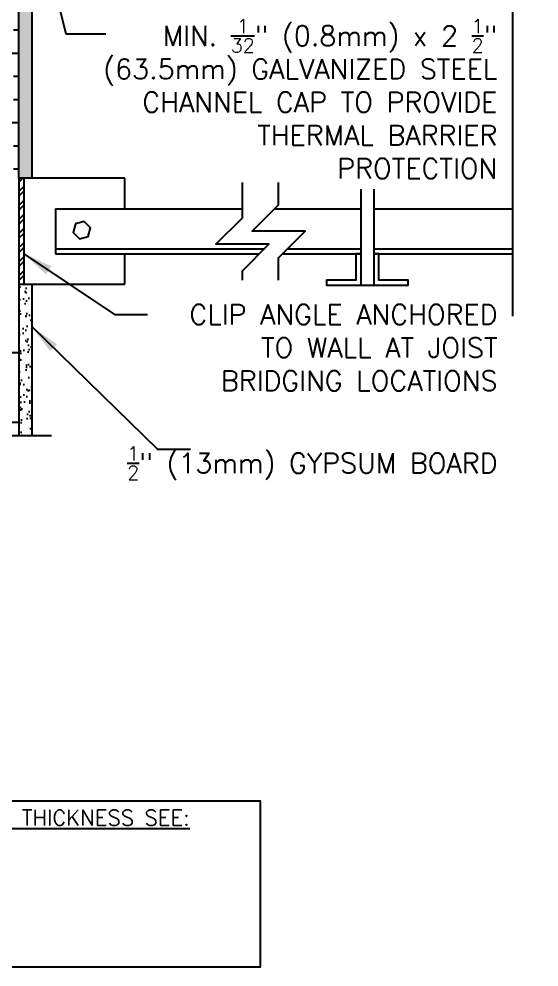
# Model space of a CAD drawing. Header units: inches. Extents: x 250.1 to 306.6, y 242.4 to 324.9.
# Drawn here: x 286.99 to 306.63, y 242.36 to 278.15 of the extents above; entities that cross this region are included whole.
import ezdxf

# ---------------------------------------------------------------- set-up
doc = ezdxf.new("R2010")
doc.units = ezdxf.units.IN
doc.header["$LTSCALE"] = 0.5
doc.header["$MEASUREMENT"] = 0
for name, color, linetype in [('HATCH', 12, 'Continuous'), ('line25', 2, 'Continuous'), ('LINE50', 5, 'Continuous'), ('LINE9', 9, 'Continuous'), ('TEXT', 4, 'Continuous')]:
    doc.layers.add(name, color=color, linetype=linetype)
doc.styles.add('DIM', font='romans.shx', dxfattribs={"width": 0.7})
doc.styles.add('ROMANS', font='romans.shx', dxfattribs={"height": 1.125})
doc.styles.get("Standard").update_dxf_attribs({"font": 'romans.shx', "height": 1.125})
doc.dimstyles.new('ext_12', dxfattribs={"dimscale": 12, "dimtxt": 0.09375, "dimasz": 0.09375, "dimexe": 0.09375, "dimexo": 0.0625, "dimgap": 0.0625, "dimtad": 1, "dimdec": 1, "dimzin": 3, "dimdsep": 46, "dimlunit": 4, "dimtxsty": 'DIM', "dimcen": 0.09, "dimdle": 0.09375, "dimclrt": 4, "dimadec": 0, "dimazin": 0, "dimtfac": 1, "dimtdec": 1, "dimtmove": 2, "dimatfit": 3, "dimfxl": 1, "dimfrac": 2, "dimtolj": 1, "dimtzin": 0, "dimarcsym": 0})

msp = doc.modelspace()

# ---------------------------------------------------------------- hatches: boundary and pattern name
at = {"layer": 'HATCH'}
h = msp.add_hatch(dxfattribs=at)
h.set_pattern_fill('AR-SAND', color=256, scale=0.25, style=0)
h.set_pattern_definition([(37.5, (287.2253, 295.21123), (-0.0157483, 0.481706), [0, -0.38, 0, -0.425, 0, -0.40625]), (7.5, (287.2253, 295.2112), (0.442444, 0.705537), [0, -0.205, 0, -0.3425, 0, -0.13125]), (327.5, (286.9178, 295.21123), (0.7785355, 0.001415), [0, -0.125, 0, -0.45, 0, -0.5875]), (317.5, (286.9178, 295.2112), (0.751532, 0.219419), [0, -0.0625, 0, -0.295, 0, -0.3375])])
h.paths.add_polyline_path([(287.495, 300.976), (286.995, 300.976), (286.995, 291.476), (287.495, 291.476)])
h.paths.add_polyline_path([(287.495, 318.306), (286.995, 318.306), (286.995, 309.976), (286.995, 303.478), (287.495, 303.478)])
h.paths.add_polyline_path([(287.495, 320.202), (286.995, 320.202), (286.995, 318.468), (287.495, 318.468)])
h.paths.add_polyline_path([(286.995, 272.419), (286.995, 272.132), (287.495, 272.132), (287.495, 285.917), (287.495, 289.976), (286.995, 289.976)])
h = msp.add_hatch(dxfattribs=at)
h.set_pattern_fill('INSUL', color=256, scale=7, style=0)
h.set_pattern_definition([(0, (12.0422, 14.3605), (0, 2.625), []), (0, (12.0422, 15.2355), (0, 2.625), [0.875, -0.875]), (0, (12.0422, 16.1105), (0, 2.625), [0.875, -0.875])])
h.paths.add_polyline_path([(286.995, 272.132), (284.37, 273.19), (284.37, 289.478), (286.995, 289.478)])
h.paths.add_polyline_path([(269.745, 272.132), (272.37, 273.19), (272.37, 289.478), (271.682, 289.478), (271.682, 289.978), (270.182, 289.978), (270.182, 289.478), (269.745, 289.478)])
h = msp.add_hatch(dxfattribs=at)
h.set_pattern_fill('ANSI32', color=256, style=0)
h.set_pattern_definition([(45, (-101.71094, 41.49893), (-0.26516504, 0.26516504), []), (45, (-101.53417, 41.49893), (-0.26516504, 0.26516504), [])])
h.paths.add_polyline_path([(287.182, 272.132), (286.995, 272.132), (286.995, 268.132), (287.182, 268.132)])
h = msp.add_hatch(dxfattribs=at)
h.set_pattern_fill('INSUL', color=256, scale=7, style=0)
h.set_pattern_definition([(0, (285.461, 265.557), (0, 2.625), []), (0, (285.461, 266.432), (0, 2.625), [0.875, -0.875]), (0, (285.461, 267.307), (0, 2.625), [0.875, -0.875])])
h.paths.add_polyline_path([(286.995, 268.132), (284.37, 267.073), (284.37, 262.419), (286.995, 262.419)])
h.paths.add_polyline_path([(272.37, 267.073), (269.745, 268.132), (269.745, 262.419), (272.37, 262.419)])
h = msp.add_hatch(dxfattribs=at)
h.set_pattern_fill('AR-SAND', color=256, scale=0.25, style=0)
h.set_pattern_definition([(37.5, (-101.89844, 39.00143), (-0.01574834, 0.48170594), [0, -0.38, 0, -0.425, 0, -0.40625]), (7.5, (-101.89844, 39.00143), (0.4424442, 0.7055365), [0, -0.205, 0, -0.3425, 0, -0.13125]), (327.5, (-102.20594, 39.00143), (0.77853547, 0.00141476), [0, -0.125, 0, -0.45, 0, -0.5875]), (317.5, (-102.20594, 39.0014), (0.7515317, 0.2194189), [0, -0.0625, 0, -0.295, 0, -0.3375])])
h.paths.add_polyline_path([(287.495, 268.132), (286.995, 268.132), (286.995, 262.419), (287.495, 262.419)])

# ---------------------------------------------------------------- linework, layer by layer
at = {"layer": 'line25', "color": 12}
for p, q in [((290.995, 272.132), (286.995, 272.132)), ((290.995, 270.976), (290.995, 272.132)), ((290.995, 268.132), (290.995, 269.288)), ((286.995, 268.132), (290.995, 268.132))]:
    msp.add_line(p, q, dxfattribs=at)
at = {"layer": 'line25'}
for p, q in [((287.182, 272.132), (287.182, 268.132)), ((288.37, 270.976), (295.432, 270.976)), ((288.37, 270.976), (288.37, 269.288)), ((296.641, 270.976), (299.901, 270.976)), ((300.401, 270.976), (305.634, 270.976)), ((288.37, 269.476), (296.267, 269.476)), ((288.37, 269.288), (296.079, 269.288)), ((296.954, 269.288), (299.901, 269.288)), ((297.141, 269.476), (299.901, 269.476)), ((300.401, 269.476), (305.634, 269.476)), ((300.401, 269.288), (305.634, 269.288))]:
    msp.add_line(p, q, dxfattribs=at)
msp.add_lwpolyline([(287.182, 272.132), (286.995, 272.132), (286.995, 268.132), (287.182, 268.132)], dxfattribs=at)
at = {"layer": 'line25', "color": 12}
msp.add_lwpolyline([(289.458, 270.508), (289.126, 270.419), (289.037, 270.087), (289.28, 269.844), (289.612, 269.933), (289.701, 270.265)], close=True, dxfattribs=at)
at = {"layer": 'LINE50', "color": 9}
for p, q in [((287.495, 272.132), (287.495, 289.976)), ((287.495, 262.419), (287.495, 268.132))]:
    msp.add_line(p, q, dxfattribs=at)
at = {"layer": 'LINE50'}
for p, q in [((286.995, 272.132), (286.995, 289.478)), ((286.995, 268.132), (286.995, 262.419))]:
    msp.add_line(p, q, dxfattribs=at)
at = {"layer": 'LINE9'}
for p, q in [((299.901, 271.725), (299.901, 268.101)), ((300.401, 271.725), (300.401, 268.101)), ((279.37, 262.419), (288.219, 262.419))]:
    msp.add_line(p, q, dxfattribs=at)
for points in [[(305.634, 297.27), (305.634, 282.38), (304.634, 281.38), (305.634, 281.38), (306.634, 281.38), (305.634, 280.38), (305.634, 266.935)], [(295.432, 268.288), (295.432, 268.641), (296.432, 269.641), (294.432, 269.641), (295.432, 270.641), (295.432, 271.976)], [(296.797, 268.288), (296.797, 269.132), (297.797, 270.132), (295.797, 270.132), (296.797, 271.132), (296.797, 271.976)], [(299.901, 269.288), (299.714, 269.288), (299.714, 268.288), (298.612, 268.288), (298.612, 268.101), (301.691, 268.101), (301.691, 268.288), (300.589, 268.288), (300.589, 269.288), (300.401, 269.288)]]:
    msp.add_lwpolyline(points, dxfattribs=at)
at = {"layer": 'TEXT'}
msp.add_lwpolyline([(277.737, 248.64), (296.104, 248.64), (296.104, 242.36), (277.737, 242.36)], dxfattribs=at)

# ---------------------------------------------------------------- texts
at = {"layer": 'TEXT', "char_height": 0.75, "attachment_point": 6, "style": 'ROMANS'}
for s, insert, width in [('\\A1;MIN. {\\H0.7x;\\S1/32;}" (0.8mm) x 2 {\\H0.7x;\\S1/2;}" (63.5mm) GALVANIZED STEEL CHANNEL CAP TO PROVIDE THERMAL BARRIER PROTECTION  ', (305.056, 275.137), 16.71576), ('\\A1;CLIP ANGLE ANCHORED TO WALL AT JOIST BRIDGING LOCATIONS', (305.067, 265.74), 13.81115), ('\\A1;{\\H0.7x;\\S1/2;}" (13mm) GYPSUM BOARD', (305.067, 261.381), 13.81115)]:
    msp.add_mtext(s, dxfattribs=dict(at, insert=insert, width=width))
at = {"layer": 'TEXT', "insert": (278.127, 246.533), "char_height": 0.585, "width": 24.26627, "attachment_point": 4}
msp.add_mtext('{\\LFOR ALTERNATE CORE THICKNESS SEE:\\P}G6C04\\PG8C04\\PG10C04', dxfattribs=at)

# ---------------------------------------------------------------- leaders
at = {"layer": 'TEXT'}
for points in [[(285.682, 289.976), (288.764, 277.585), (290.279, 277.585)], [(287.182, 269.288), (290.605, 266.988), (291.851, 266.988)], [(287.495, 266.524), (292.227, 261.91), (293.474, 261.91)]]:
    msp.add_leader(points, dimstyle='ext_12', override={"dimgap": 0.0625, "dimtad": 0}, dxfattribs=at)

doc.saveas('drawing.dxf')
